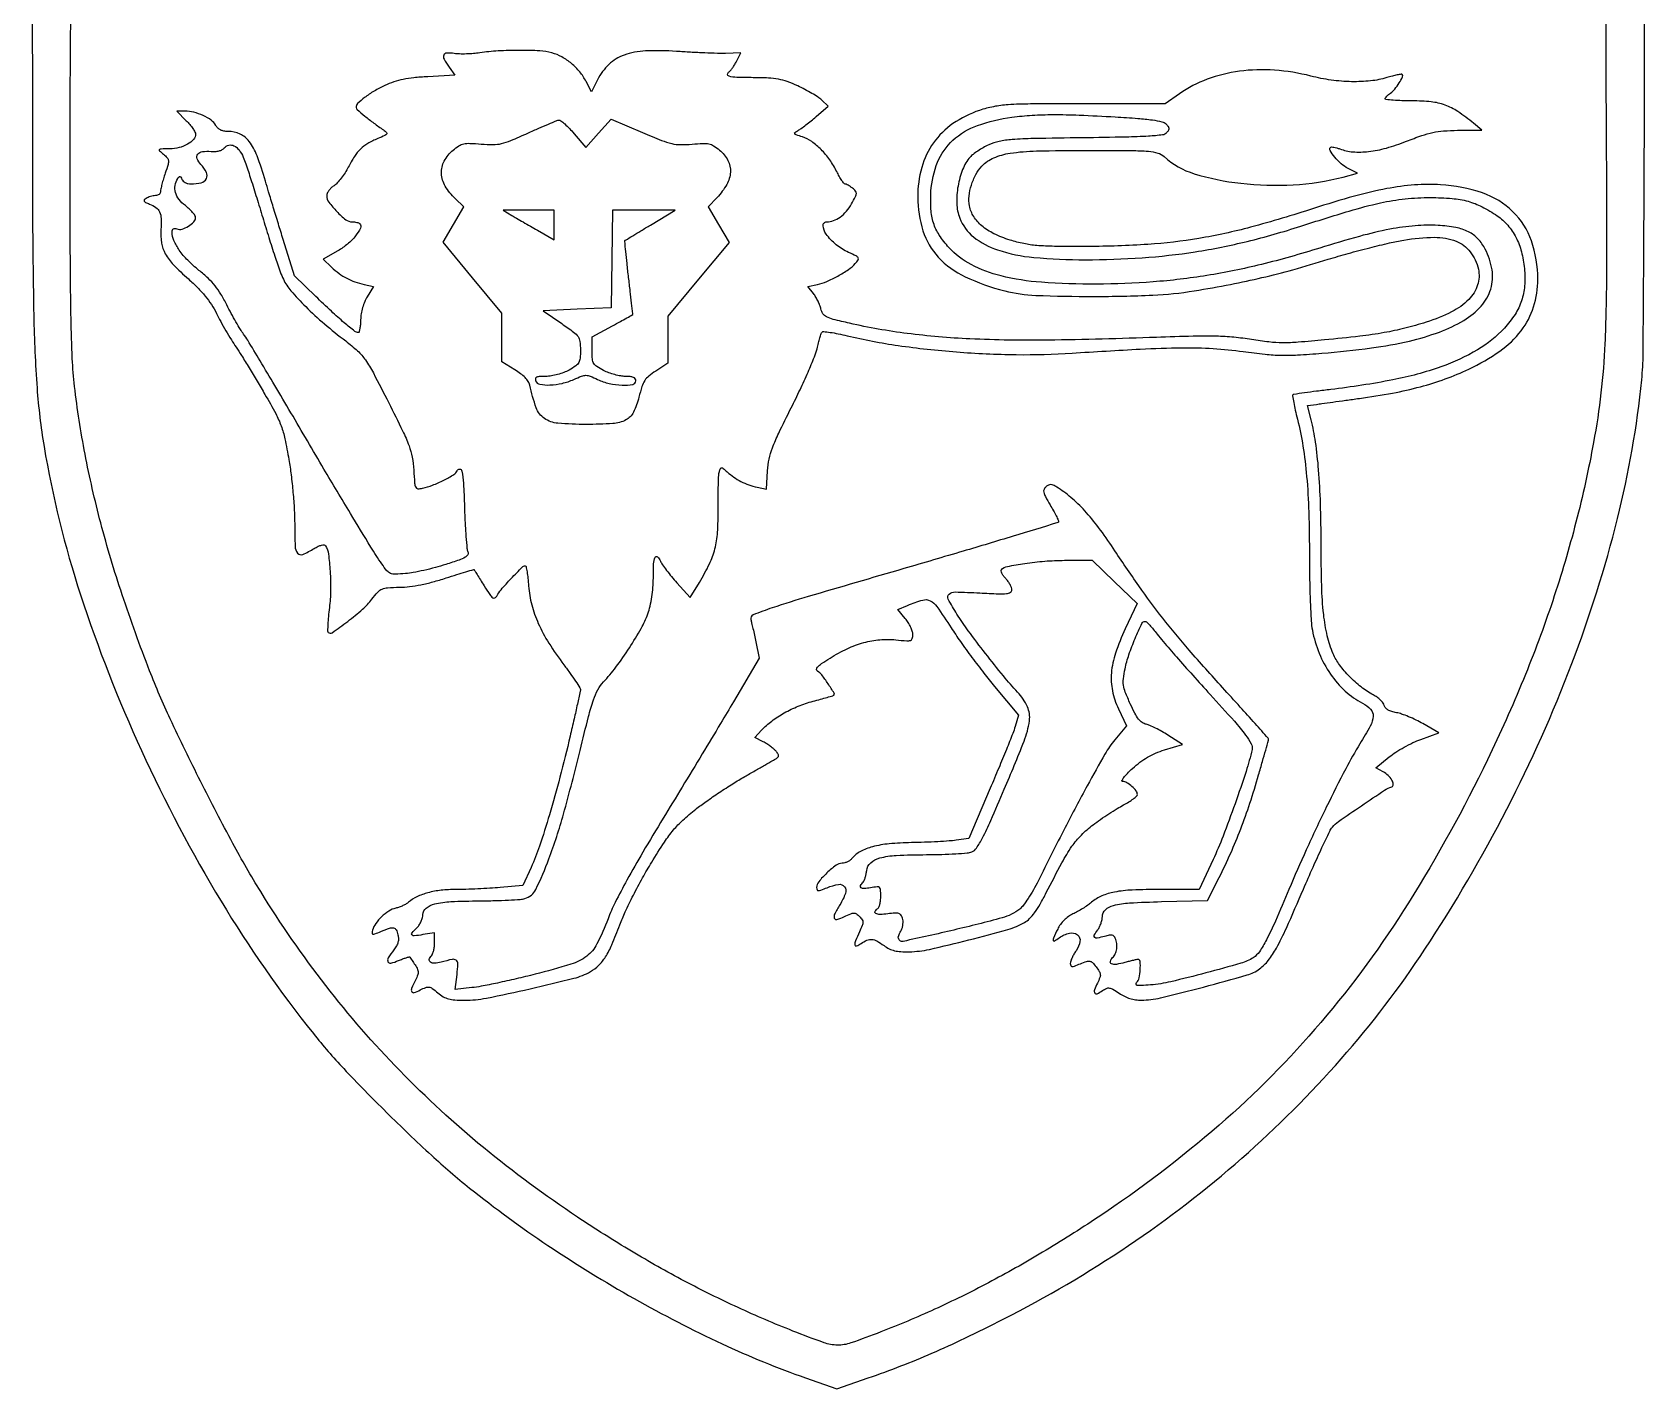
# Model space of a CAD drawing. Extents: x 284 to 1222, y 282 to 1697.
# Drawn here: x 477 to 1030, y 990 to 1455 of the extents above; entities that cross this region are included whole.
import ezdxf

# ---------------------------------------------------------------- set-up
doc = ezdxf.new("R2010")
doc.units = 0

msp = doc.modelspace()

# ---------------------------------------------------------------- linework, layer by layer
for points in [[(491.330938, 1477.610209, -0.000009), (568.273999, 1477.733374, -0.000397)], [(477, 1520.460586, 0.000326), (477.077877, 1400.882706, 0.004536), (477.525267, 1357.763066, 0.012919), (478.647321, 1333.001595, 0.023855), (481.035166, 1313, 0.037361), (493.560045, 1262.085409, 0.028516), (514.474611, 1208.625176, 0.028127), (541.759246, 1156.996288, 0.032948), (573.408653, 1111.546555, 0.02036), (583.804804, 1099.569779, 0.008967), (598.465058, 1084.556894, 0.009007), (613.924404, 1069.824224, 0.01698), (627, 1058.59981, 0.021364), (653.865155, 1038.901282, 0.018914), (683.405882, 1020.702607, 0.019262), (713.554451, 1005.167601, 0.02529), (742.228819, 993.490966), (752.957638, 989.742296), (763.728819, 993.459551, 0.009182), (774.932709, 997.557884, 0.010356), (785.533892, 1001.91247, 0.009391), (796.779099, 1007.059464, 0.005566), (810, 1013.595874, 0.030641), (852.910043, 1038.827179, 0.031896), (891.812934, 1068.807605, 0.032479), (925.937207, 1102.924474, 0.03458), (954.587778, 1140.5, 0.026524), (982.7123, 1188.580937, 0.028118), (1004.987621, 1238.459365, 0.029384), (1020.64935, 1288.199318, 0.036758), (1028.967953, 1335.855955, 0.022956), (1029.446163, 1344.798517, 0.000491), (1029.733768, 1388.785948, 0.000979), (1029.937464, 1445.390718, 0.00041), (1030, 1521.605955)], [(653.185875, 1477.800395, -0.000239), (753.918539, 1477.751872)], [(1016.5, 1477.5), (1016.80522, 1415, -0.00184), (1016.857537, 1371.554198, -0.010208), (1016.323171, 1348.212891, -0.017839), (1014.989345, 1331.359532, -0.016871), (1012.442851, 1314.325019, -0.017637), (1006.403475, 1286.984211, -0.017483), (998.436981, 1260.055741, -0.017009), (988.378544, 1233.056076, -0.0148), (976.065383, 1205.5, -0.027344), (948.977115, 1156.440744, -0.036495), (918.920913, 1115.40158, -0.037664), (884.040021, 1080.168657, -0.032289), (842.5, 1048.552271, -0.011543), (823.483273, 1036.55194, -0.013508), (804.89088, 1026.082864, -0.014068), (786.477731, 1017.013123, -0.015078), (768, 1009.214023, -0.008917), (757.709606, 1005.44132, -0.086355), (753.137493, 1004.697424, -0.083621), (748.531087, 1005.525406, -0.008106), (737.881174, 1009.545157, -0.013579), (719.043818, 1017.604697, -0.013719), (700.73678, 1026.649223, -0.013382), (682.532016, 1036.905744, -0.011602), (664, 1048.6029, -0.025458), (631.742767, 1072.476906, -0.02776), (603.04599, 1098.867321, -0.028007), (577.6721, 1128.047752, -0.026902), (555.350091, 1160.263093, -0.014323), (545.809349, 1176.791554, -0.007239), (534.694721, 1198.120589, -0.007209), (524.331848, 1219.491879, -0.016358), (517.267283, 1236, -0.012538), (507.835479, 1262.116002, -0.015849), (500.498419, 1286.720702, -0.016857), (495.10361, 1310.35722, -0.018562), (491.512499, 1333.557786, -0.018139), (490.746344, 1343.093519, -0.006129), (490.305472, 1357.022131, -0.003883), (490.065236, 1377.699873, -0.000963), (490, 1411.577206, -0.000962), (490.048103, 1436.581446, -0.00158), (490.196383, 1457.743021, -0.000142), (490.394336, 1476.683142, -0.196124)]]:
    msp.add_lwpolyline(points, format="xyb")
for points in [[(630.5, 1447.969094, -0.017962), (628.311464, 1447.714867, -0.013117), (625.867188, 1447.583993, -0.013286), (623.541339, 1447.58239, -0.028318), (621.75, 1447.730515, 0.040919), (619.089594, 1447.883201, 0.304982), (618.108431, 1447.187903, 0.223532), (618.217218, 1445.788544, 0.025345), (619.972109, 1443.039169), (621.944218, 1440.269598), (612.634964, 1439.782664, 0.011701), (607.813069, 1439.417146, 0.025647), (604.1543, 1438.862894, 0.030888), (601.028585, 1438.020055, 0.027739), (597.912855, 1436.77341, 0.024712), (594.231979, 1434.831377, 0.029773), (590.992433, 1432.641488, 0.028033), (588.568531, 1430.558046, 0.220935), (588.046305, 1429.211045, 0.202586), (588.40043, 1428.504818, 0.005742), (591.058399, 1426.289751, 0.011614), (594.150542, 1423.889682, 0.010377), (597.467568, 1421.541254, -0.040316), (598.512759, 1420.703105, -0.364361), (598.575353, 1420.163486, -0.141513), (597.951358, 1419.631148, -0.00734), (595.504167, 1418.566188, 0.032528), (592.045716, 1416.849206, 0.060925), (589.558465, 1414.968009, 0.057359), (587.504359, 1412.463726, 0.025768), (585.384183, 1408.767987, -0.024552), (584.282419, 1406.836614, -0.021946), (582.95733, 1404.946311, -0.022542), (581.615168, 1403.353982, -0.061409), (580.492269, 1402.402978, 0.046188), (579.538812, 1401.643942, 0.045053), (578.732104, 1400.716873, 0.048665), (578.178078, 1399.76867, 0.108304), (578, 1398.956192, 0.16095), (578.734813, 1396.732583, 0.033174), (581.444657, 1393.545519, 0.032905), (584.544554, 1390.748735, 0.168635), (586.70141, 1390, -0.0289), (587.499724, 1389.953818, -0.030431), (588.27349, 1389.815882, -0.031949), (588.920728, 1389.614865, -0.105486), (589.293451, 1389.373216, -0.319768), (589.551363, 1387.837728, -0.056118), (587.891368, 1385.217369, -0.048398), (585.137338, 1382.397153, -0.04544), (581.836629, 1380.091533), (576.716456, 1377.167281), (579.608228, 1374.482975, 0.027958), (582.235439, 1372.304434, 0.03679), (584.867996, 1370.643452, 0.037668), (587.663617, 1369.415031, 0.031651), (590.778575, 1368.534707), (594.057149, 1367.828537), (591.898608, 1364.335944, 0.040253), (591.024937, 1362.629178, 0.028037), (590.309805, 1360.585389, 0.027731), (589.818769, 1358.440789, 0.03563), (589.620033, 1356.427779, -0.014309), (589.525469, 1354.734632, -0.023283), (589.337485, 1353.30749, -0.01964), (589.097271, 1352.216899, -0.338523), (588.826725, 1352.006104, -0.172627), (587.597486, 1352.431023, -0.007431), (584.01634, 1355.384045, -0.011024), (579.591355, 1359.316019, -0.005675), (574.21809, 1364.421711), (566.936179, 1371.5), (563.044464, 1384, -0.000916), (561.394071, 1389.335383, -0.000755), (559.653, 1395.03125, -0.000762), (558.07082, 1400.26405, -0.002037), (556.964017, 1404, 0.017949), (554.08251, 1412.699879, 0.073132), (551.40987, 1417.571943, 0.124467), (548.257419, 1420.097266, 0.107342), (544.100925, 1421, -0.045396), (542.692876, 1421.128102, -0.071224), (541.542512, 1421.514005, -0.079584), (540.637078, 1422.166855, -0.074101), (539.954692, 1423.084658, 0.115637), (538.412932, 1424.836684, 0.046377), (535.634926, 1426.450257, 0.045107), (532.386427, 1427.611706, 0.063389), (529.335952, 1428), (526.607666, 1428), (529.803833, 1424.702393, -0.018035), (531.027573, 1423.345132, -0.022343), (532.061126, 1421.993903, -0.021428), (532.814371, 1420.806861, -0.131397), (533, 1420.112685, -0.185482), (532.302402, 1418.296886, -0.079338), (530.245811, 1416.637676, -0.066875), (527.339669, 1415.453388, -0.061524), (524.139216, 1415.033269, 0.003597), (521.155725, 1414.989043, 0.173), (520.604383, 1414.7786, 0.453178), (520.599574, 1414.396248, 0.012932), (521.997757, 1413.2029, -0.039343), (523.281768, 1411.984209, -0.16129), (523.706977, 1411.013913, -0.096094), (523.578147, 1409.708977, -0.009323), (522.608541, 1406.667953, 0.008562), (521.992712, 1404.746614, 0.009831), (521.472509, 1402.891489, 0.009044), (521.091851, 1401.30611, 0.054443), (521, 1400.465053, -0.118363), (520.865547, 1399.905045, -0.099681), (520.485937, 1399.425861, -0.091594), (519.91838, 1399.101318, -0.082188), (519.25, 1398.984687, 0.042531), (518.473157, 1398.911636, 0.026588), (517.583391, 1398.701487, 0.026607), (516.722426, 1398.398578, 0.043139), (516.033884, 1398.042103, 0.067151), (515.417879, 1397.525297, 0.331029), (515.375641, 1397.101293, 0.151264), (515.844069, 1396.681679, 0.016729), (517.186745, 1396.119099, -0.062303), (519.435978, 1394.925832, -0.134192), (520.677105, 1393.427538, -0.09804), (521.202189, 1391.180409, -0.02403), (521.14893, 1387.364626, 0.054379), (521.364623, 1382.743766, 0.088036), (522.639478, 1379.03292, 0.066271), (525.407027, 1375.307133, 0.019769), (530.551804, 1370.416959, -0.017418), (533.718207, 1367.43546, -0.024484), (536.310482, 1364.548532, -0.026588), (538.436904, 1361.629338, -0.028114), (540.198803, 1358.553375, 0.00976), (541.625043, 1355.836961, 0.00584), (543.420237, 1352.662554, 0.005846), (545.281841, 1349.543177, 0.010106), (546.911783, 1347, -0.007768), (548.745693, 1344.167818, -0.002607), (551.336969, 1339.977948, -0.002594), (554.156419, 1335.311319, -0.002965), (556.803111, 1330.818545, -0.008784), (560.484307, 1324.219949, -0.034906), (562.381132, 1319.989706, -0.035927), (563.644342, 1315.595305, -0.009692), (565.00527, 1308.469173, -0.011783), (565.779079, 1303.197893, -0.008012), (566.421591, 1297.168729, -0.008076), (566.859337, 1291.263282, -0.014461), (567, 1286.400627, 0.009443), (567.144987, 1278.72424, 0.159985), (568.013357, 1276.382134, 0.336941), (569.763831, 1275.93801, 0.036523), (573.713708, 1277.966969, -0.02463), (575.080895, 1278.71084, -0.050877), (576.223597, 1279.124568, -0.074891), (577.074258, 1279.206664, -0.245759), (577.544682, 1278.927703, -0.105469), (578.573503, 1276.050534, -0.017337), (579.158042, 1270.140147, -0.019873), (579.316546, 1263.582775, -0.027298), (578.903158, 1257.700046, 0.007263), (578.561931, 1254.616504, 0.01104), (578.363688, 1251.928086, 0.005895), (578.274333, 1249.680621, 0.206186), (578.464878, 1249.201789, 0.363224), (579.851766, 1249.078611, 0.009745), (585.183012, 1252.947113, 0.018587), (590.301956, 1257.123817, 0.051162), (593.463509, 1260.537908, -0.02202), (595.49612, 1263.006652, -0.107619), (596.956148, 1264.056802, -0.087066), (598.862942, 1264.514205, -0.011702), (603, 1264.672875, 0.026562), (606.429082, 1264.906557, 0.018783), (610.241174, 1265.516723, 0.016925), (614.419094, 1266.495493, 0.012622), (618.956124, 1267.84551, -0.00219), (622.589439, 1269.00966, -0.003633), (625.665133, 1269.955788, -0.000537), (628.385222, 1270.767756, -0.365051), (628.51649, 1270.710543, 0.024171), (628.60574, 1270.550257, 0.000122), (629.574321, 1268.99374, 0.000553), (630.67939, 1267.223222, 0.000351), (631.971234, 1265.161762, 0.00706), (633.927748, 1262.140126, 0.075374), (634.910465, 1261.062142, 0.300805), (635.622703, 1260.993023, 0.15078), (636.289363, 1261.661762, -0.058998), (637.784631, 1263.836194, -0.009408), (641.269795, 1267.660216, -0.004685), (645.034622, 1271.564191, -0.201193), (646.073841, 1272, -0.357273), (646.352571, 1271.771692, -0.008236), (646.683189, 1269.972846, -0.01458), (646.988387, 1267.744834, -0.008887), (647.225026, 1265.099049, 0.046713), (648.291229, 1258.687504, 0.040636), (650.558545, 1252.265081, 0.03518), (654.179218, 1245.492219, 0.0213), (659.344068, 1238.004884, -0.005232), (661.51143, 1235.069357, -0.007812), (663.33857, 1232.454544, -0.003888), (664.827895, 1230.213251, -0.145698), (665, 1229.635167, -0.053892), (664.928946, 1228.977863, -0.00059), (663.95991, 1224.57296, -0.001842), (662.816312, 1219.492457, -0.001198), (661.459269, 1213.630284, -0.006363), (657.965968, 1199.514837, -0.008215), (654.38192, 1186.652915, -0.00892), (650.975246, 1175.870809, -0.025462), (648.095884, 1168.551194), (645.2688, 1162.316194), (637.483522, 1161.658097, -0.006349), (633.96725, 1161.405787, -0.003892), (629.81693, 1161.193316, -0.003902), (625.70484, 1161.047023, -0.00694), (622.317004, 1161, 0.027614), (617.204485, 1160.717426, 0.038456), (612.7033, 1159.86434, 0.043978), (608.935993, 1158.480295, 0.068247), (606.036598, 1156.596171, -0.04881), (605.247668, 1156.038883, -0.021995), (604.118527, 1155.460378, -0.021528), (602.862903, 1154.949468, -0.027444), (601.664769, 1154.593865, 0.083819), (599.28676, 1153.585965, 0.047646), (596.818217, 1151.656803, 0.047866), (594.782306, 1149.319355, 0.091535), (593.729366, 1147.073095, 0.043431), (593.550792, 1146.026337, 0.390556), (593.812871, 1145.6904, 0.133822), (594.496738, 1145.760716, 0.006814), (596.587966, 1146.601201, -0.014573), (599.566167, 1147.744819, -0.133923), (600.93475, 1147.842466, -0.233368), (601.781976, 1147.193627, -0.05325), (602.423592, 1145.448411, -0.059981), (602.589194, 1144.141973, -0.067834), (602.426448, 1142.889264, -0.061688), (601.913202, 1141.633062, -0.038876), (601.032, 1140.313552, 0.02498), (599.098844, 1137.585955, 0.247083), (598.987242, 1136.230584, 0.367865), (599.970077, 1135.739363, 0.038586), (602.608086, 1136.609608, -0.008885), (604.007334, 1137.165257, -0.014244), (605.221952, 1137.583672, -0.008009), (606.23066, 1137.881663, -0.313497), (606.439679, 1137.808581, -0.010975), (608.543661, 1134.765347, -0.083741), (609.244206, 1133.179043, -0.136138), (609.21386, 1131.78991, -0.046232), (608.44858, 1129.900565, 0.017179), (607.113956, 1127.08681, 0.215905), (607.133175, 1125.939007, 0.38366), (607.92281, 1125.608789, 0.035179), (610.04653, 1126.524061, -0.025058), (611.962582, 1127.39619, -0.134814), (613.090763, 1127.519683, -0.1183), (614.19778, 1127.05882, -0.01738), (616.123255, 1125.549742, 0.04033), (617.972785, 1124.232441, 0.066698), (619.732032, 1123.478093, 0.052017), (621.919607, 1123.107224, 0.016001), (625.269309, 1123, 0.049027), (632.731311, 1123.733444, 0.007057), (647.730097, 1126.931364, 0.005999), (662.762496, 1130.549227, 0.068635), (668.39547, 1132.833358, 0.062004), (671.277329, 1135.006645, 0.059615), (673.582137, 1137.846778, 0.039988), (675.789519, 1142.058956, 0.011705), (678.498468, 1148.853967, -0.019898), (680.351845, 1153.290218, -0.008709), (683.141824, 1159.022707, -0.008603), (686.318515, 1165.013404, -0.01138), (689.427158, 1170.349143, -0.007828), (693.806651, 1177.243115, -0.028012), (696.913267, 1181.436504, -0.034959), (700.099028, 1184.764874, -0.017865), (704.518511, 1188.5, -0.012472), (708.102826, 1191.174279, -0.006886), (712.606338, 1194.270462, -0.006862), (717.260594, 1197.285273, -0.01095), (721.327621, 1199.718593, 0.000278), (724.949638, 1201.781994, 0.000368), (728.244209, 1203.664498, 0.000262), (731.004824, 1205.246518, 0.003666), (731.993092, 1205.823222, 0.046025), (732.749641, 1206.372005, 0.208762), (732.976214, 1206.853718, 0.15756), (732.805563, 1207.43724, 0.023919), (732.065925, 1208.420566, 0.041847), (731.316605, 1209.183538, 0.018109), (730.203967, 1210.073331, 0.01777), (728.945309, 1210.93964, 0.022512), (727.721751, 1211.643888), (724.797836, 1213.155904), (727.126019, 1215.634141, -0.042918), (730.615156, 1218.761809, -0.033076), (734.895937, 1221.55979, -0.031841), (739.699931, 1223.875204, -0.031893), (744.756415, 1225.560418, 0.00235), (747.367222, 1226.262324, 0.003584), (749.626017, 1226.898432, 0.001318), (751.562942, 1227.464449, 0.091411), (751.864068, 1227.61713, 0.386359), (752.003165, 1228.373635, 0.009538), (749.923261, 1231.585793, 0.015812), (747.735487, 1234.616073, 0.101256), (746.309896, 1235.846449, -0.286637), (745.960233, 1236.483039, -0.178216), (746.310149, 1237.290894, -0.053329), (747.700446, 1238.468505, -0.008878), (750.637632, 1240.386352, -0.030635), (756.509463, 1243.58991, -0.041934), (762.154659, 1245.678601, -0.045499), (767.677405, 1246.681412, -0.048245), (773.180903, 1246.638881, 0.006362), (776.913197, 1246.296725, 0.094945), (778.20899, 1246.440661, 0.253829), (778.807193, 1247.053038, 0.069243), (779, 1248.438607, 0.078709), (778.819387, 1249.578845, 0.031859), (778.236973, 1251.046022, 0.030544), (777.396583, 1252.574697, 0.033959), (776.402462, 1253.933548), (773.804925, 1257.020546), (777.207836, 1258.442373, -0.026794), (782.366724, 1260.280065, -0.193625), (784.939913, 1260.037762, -0.122008), (787.239113, 1258.024374, -0.008227), (792.144626, 1250.734254, 0.009958), (795.282645, 1246.10549, 0.005637), (799.257736, 1240.618525, 0.005625), (803.391391, 1235.175067, 0.009209), (807.028716, 1230.669236), (815.26818, 1220.838471), (814.089869, 1216.905618, -0.020947), (813.256202, 1214.495222, -0.002306), (811.090485, 1209.064854, -0.002813), (808.445162, 1202.624346, -0.002271), (805.533852, 1195.736383), (798.156146, 1178.5), (793.828073, 1177.883075, -0.017893), (791.466129, 1177.632234, -0.004328), (787.54397, 1177.391244, -0.004435), (783.036866, 1177.193531, -0.004395), (778.513102, 1177.075078, 0.01848), (770.864492, 1176.659006, 0.04208), (765.173154, 1175.650314, 0.057389), (761.008499, 1174.014969, 0.09828), (758.127555, 1171.662516, -0.060938), (757.456679, 1171.026207, -0.044172), (756.577359, 1170.488364, -0.044756), (755.635219, 1170.121632, -0.070556), (754.777555, 1170, 0.160572), (752.654746, 1169.300232, 0.030892), (749.511392, 1166.660059, 0.030399), (746.721991, 1163.663668, 0.173938), (746, 1161.651027, 0.102892), (746.158935, 1160.886863, 0.295752), (746.589832, 1160.601114, 0.093732), (747.475589, 1160.759062, 0.008099), (749.616733, 1161.613221, -0.055771), (753.53083, 1162.757203, -0.28198), (755.556572, 1161.955692, -0.254674), (755.890695, 1159.677145, -0.048632), (754.003738, 1155.77417, 0.016467), (752.153604, 1152.501918, 0.212813), (752.068365, 1151.135243, 0.399234), (752.957539, 1150.701303, 0.034839), (755.519686, 1151.710778, -0.012962), (757.6775, 1152.671933, -0.098428), (758.764019, 1152.888676, -0.152745), (759.631573, 1152.617959, -0.044975), (760.714286, 1151.714286, -0.045517), (761.616773, 1150.630615, -0.152982), (761.886261, 1149.758955, -0.097797), (761.665833, 1148.664465, -0.012815), (760.6946, 1146.485759, 0.012268), (759.28892, 1143.341734, 0.132201), (759.105725, 1141.972693, 0.487135), (759.693819, 1141.624686, 0.059756), (761.222506, 1142.443296, -0.048805), (763.273807, 1143.600101, -0.126235), (764.936985, 1143.876712, -0.107749), (766.690897, 1143.33223, -0.03025), (769.109886, 1141.760637, 0.043295), (770.890945, 1140.668409, 0.056084), (772.688695, 1140.009088, 0.045963), (774.852117, 1139.687417, 0.018907), (777.819394, 1139.634198, 0.049944), (784.676851, 1140.458851, 0.007508), (798.169551, 1143.682223, 0.006932), (811.599088, 1147.303451, 0.06), (817.303958, 1149.695982, 0.068473), (819.023728, 1151.013414, 0.037438), (820.749344, 1153.039307, 0.028006), (822.611952, 1155.915468, 0.012171), (824.773619, 1159.926076, -0.005905), (830.111465, 1170.133754, -0.027508), (833.574843, 1175.800048, -0.044039), (836.788549, 1179.680761, -0.036839), (840.819335, 1183.198071, -0.009746), (843.359077, 1185.027905, -0.007058), (846.25532, 1186.970179, -0.007133), (849.059476, 1188.737442, -0.015415), (851.275656, 1189.998283, 0.016926), (853.085405, 1191.035143, 0.024092), (854.612224, 1192.084859, 0.02171), (855.751976, 1193.033012, 0.211443), (856, 1193.593295, 0.168856), (855.56992, 1194.830496, 0.045675), (854.11885, 1196.355992, 0.04626), (852.371662, 1197.620963, 0.127248), (850.921259, 1198.039705, -0.545219), (850.720158, 1198.371768, -0.049132), (851.338001, 1199.375038, -0.029988), (852.578233, 1200.817613, -0.014202), (854.335766, 1202.529763, -0.024762), (856.891472, 1204.658068, -0.030379), (859.482362, 1206.370946, -0.030606), (862.245044, 1207.747351, -0.025799), (865.315691, 1208.866268), (871.45985, 1210.75242), (866.479925, 1213.933914, 0.013505), (864.389928, 1215.19098, 0.013376), (862.228478, 1216.337602, 0.013346), (860.28597, 1217.238603, 0.049367), (859, 1217.649052, -0.105018), (857.63372, 1218.258491, -0.071217), (856.407472, 1219.450003, -0.04491), (855.134256, 1221.445999, -0.013532), (853.563957, 1224.688566, -0.011145), (851.852768, 1228.717483, -0.05795), (851.224543, 1231.04546, -0.069039), (851.202416, 1233.269337, -0.019714), (851.778501, 1236.679896, -0.030268), (853.109208, 1241.539609, -0.018435), (855.23289, 1247.102952, -0.009747), (857.547618, 1252.272179, -0.300773), (858.694676, 1252.969079, -0.186408), (859.152199, 1252.771875, -0.011178), (860.218806, 1251.678251, -0.01554), (861.447761, 1250.275517, -0.010764), (862.752323, 1248.618191, 0.016713), (864.813721, 1246.062518, 0.002144), (869.440024, 1240.749975, 0.002505), (874.990476, 1234.494615, 0.002086), (880.95187, 1227.899112, -0.002819), (889.257646, 1218.68273, -0.019377), (893.135695, 1213.975253, -0.038952), (895.058104, 1210.992311, -0.181643), (895.329206, 1209, -0.022266), (893.26835, 1201.514277, -0.006835), (889.504355, 1190.411141, -0.007031), (885.368638, 1179.240273, -0.017625), (881.953763, 1171.25), (877.139149, 1161), (863.819574, 1160.994423, 0.010041), (854.235796, 1160.797922, 0.035922), (848.15015, 1160.111027, 0.056199), (843.829091, 1158.790977, 0.071449), (840.281055, 1156.608708, -0.021455), (838.958417, 1155.600782, -0.01188), (837.265062, 1154.480401, -0.011829), (835.492601, 1153.424929, -0.018646), (833.919155, 1152.613465, 0.044916), (832.321902, 1151.680541, 0.040118), (830.850756, 1150.444938, 0.040307), (829.602628, 1148.997045, 0.046508), (828.669155, 1147.432401, 0.004756), (827.233487, 1144.346565, 0.153437), (827.134304, 1143.533913, 0.522261), (827.535845, 1143.352109, 0.018394), (829.222506, 1144.443296, -0.092053), (832.728519, 1146.040305, -0.22851), (835.420057, 1145.479352, -0.276777), (836.320964, 1143.197198, -0.114173), (835.003452, 1140.004847, 0.023294), (834.236635, 1138.814273, 0.023687), (833.588514, 1137.564023, 0.024292), (833.131528, 1136.427525, 0.08363), (833, 1135.646656, 0.100193), (833.153525, 1134.888203, 0.292934), (833.573899, 1134.599724, 0.098118), (834.428812, 1134.741287, 0.009018), (836.437429, 1135.538303, -0.017809), (838.583631, 1136.346542, -0.13085), (839.667949, 1136.416392, -0.151736), (840.565649, 1135.92939, -0.026516), (841.849361, 1134.464378, -0.026354), (842.942793, 1132.912574, -0.12026), (843.289271, 1131.87315, -0.114132), (843.127248, 1130.762797, -0.022644), (842.307596, 1128.914771, 0.025422), (841.269921, 1126.539687, 0.240395), (841.389001, 1125.469001, 0.374906), (842.205831, 1125.242216, 0.041137), (844.026491, 1126.306002, -0.047902), (845.369238, 1127.066417, -0.144926), (846.4002, 1127.202987, -0.095832), (847.588103, 1126.773099, -0.014482), (849.730706, 1125.408001, 0.035181), (851.538813, 1124.35854, 0.038752), (853.419839, 1123.611379, 0.039251), (855.371379, 1123.170528, 0.037985), (857.389547, 1123.033538, 0.05672), (863.873274, 1123.825065, 0.00602), (878.647912, 1127.547909, 0.004563), (893.643333, 1131.665791, 0.090302), (897.905809, 1133.763025, 0.067868), (900.90775, 1136.690786, 0.039889), (903.671828, 1140.885429, 0.020615), (907.098358, 1147.772269, 0.003568), (912.944813, 1161.10245, -0.003167), (916.25786, 1168.672839, -0.004487), (919.308845, 1175.363625, -0.002607), (921.957772, 1180.960947, -0.06294), (922.893905, 1182.412017, -0.065841), (924.954765, 1184.296199, -0.003022), (932.814331, 1189.709149, -0.003019), (940.739161, 1195.027043, -0.065904), (943.247629, 1196.24921, 0.349389), (943.762316, 1197.040326, 0.108401), (943.296375, 1198.487748, 0.0713), (941.992554, 1200.134295, 0.069125), (940.265967, 1201.36863), (937.769082, 1202.676881), (942.39641, 1206.468629, -0.028536), (944.613551, 1208.083199, -0.015877), (947.480554, 1209.804142, -0.015795), (950.501909, 1211.366632, -0.024575), (953.206181, 1212.498984), (959.388622, 1214.737592), (953.944311, 1217.875156, 0.01795), (951.591272, 1219.120929, 0.015221), (949.023213, 1220.269532, 0.01549), (946.618071, 1221.172526, 0.040978), (944.83684, 1221.620282, -0.032688), (943.209193, 1222.000894, -0.061088), (941.97392, 1222.548231, -0.079242), (941.13251, 1223.253023, -0.115407), (940.682681, 1224.105427, 0.100746), (940.268459, 1224.948692, 0.036414), (939.373769, 1225.948028, 0.034326), (938.205924, 1226.93004, 0.034472), (936.916298, 1227.741505, -0.042586), (932.732984, 1230.469365, -0.033725), (928.709758, 1234.072586, -0.034551), (925.344718, 1238.03609, -0.057209), (923.164809, 1241.83853, -0.044525), (921.141111, 1248.001626, -0.029574), (919.887741, 1255.340917, -0.020495), (919.209723, 1265.147547, -0.006881), (919.004737, 1279.5, 0.007325), (918.793663, 1293.413664, 0.01272), (918.155577, 1304.949254, 0.015285), (917.091819, 1314.470406, 0.028), (915.557569, 1322.124858), (914.301795, 1326.965991), (917.400898, 1327.403595, -0.000666), (919.247129, 1327.661784, -0.000097), (923.003934, 1328.181321, -0.00011), (927.445828, 1328.793733, -0.000094), (932.123132, 1329.436663, 0.011936), (943.496237, 1331.275368, 0.019386), (953.040337, 1333.438915, 0.021769), (961.524819, 1336.112072, 0.022462), (969.65441, 1339.488685, 0.04315), (980.319402, 1345.663654, 0.076474), (987.641697, 1352.675279, 0.087869), (991.873995, 1360.822078, 0.076161), (993.331787, 1370.350799, 0.082863), (991.132585, 1383.512225, 0.117816), (984.802965, 1393.486609, 0.110939), (974.316057, 1399.9134, 0.067651), (960, 1402.722167, 0.033597), (951.056998, 1402.645903, 0.027314), (941.552894, 1401.400365, 0.021905), (930.420017, 1398.808608, 0.010452), (916.347166, 1394.556397, -0.012892), (894.84571, 1388.173905, -0.024072), (877.105344, 1384.306558, -0.025182), (859.619159, 1382.26632, -0.015716), (839, 1381.557358, -0.003183), (827.571562, 1381.596507, -0.018125), (821.501595, 1381.87616, -0.031042), (817.038637, 1382.524899, -0.024559), (812.319141, 1383.757783, -0.03664), (806.803826, 1385.947112, -0.062561), (802.654005, 1388.642787, -0.076318), (799.875239, 1391.827629, -0.095192), (798.43895, 1395.47373, -0.072066), (798.298047, 1398.861964, -0.050103), (799.069326, 1402.619605, -0.049325), (800.596364, 1406.219962, -0.062745), (802.706146, 1409.143983, -0.105117), (806.72568, 1411.959134, -0.063501), (812.343971, 1413.542357, -0.031544), (821.408438, 1414.312647, -0.005427), (838.669436, 1414.5, -0.001495), (853.978664, 1414.454214, -0.018511), (859.796003, 1414.203913, -0.052609), (862.995407, 1413.604712, -0.112734), (865.169436, 1412.374963, 0.111845), (875.483149, 1406.517043, 0.045105), (891.434936, 1403.223226, 0.042735), (909.482435, 1402.716741, 0.048784), (926.545235, 1405.380279), (931.5, 1406.65781), (928.259418, 1408.349715, -0.05787), (925.921487, 1409.938157, -0.040414), (923.682949, 1412.211793, -0.038425), (922.090021, 1414.442957, -0.344932), (922.225853, 1415.559187, -0.211792), (922.574428, 1415.693578, -0.028768), (923.370935, 1415.608062, -0.029033), (924.354578, 1415.385491, -0.02069), (925.426411, 1415.027978, 0.071887), (929.948191, 1414.017802, 0.047625), (935.275238, 1414.118562, 0.040181), (941.38425, 1415.321403, 0.025383), (948.27153, 1417.645756, -0.011007), (953.529051, 1419.5901, -0.030378), (957.331825, 1420.648581, -0.033521), (961.018794, 1421.182144, -0.016038), (965.802098, 1421.395756), (974.104196, 1421.5), (971.302098, 1423.801395, 0.023946), (965.87823, 1427.837331, 0.060381), (961.500031, 1430.068034, 0.061752), (956.774801, 1431.160757, 0.025984), (950.251198, 1431.5, -0.007029), (946.704843, 1431.549855, -0.011675), (943.71888, 1431.703656, -0.005361), (941.254385, 1431.914969, -0.385797), (941.001198, 1432.193296, -0.157799), (941.113426, 1432.542101, -0.029879), (941.541234, 1433.066781, -0.029267), (942.136421, 1433.64218, -0.023203), (942.841301, 1434.193296, 0.06748), (944.291784, 1435.549822, 0.032216), (945.777519, 1437.6323, 0.025534), (946.924783, 1439.711416, 0.319933), (946.784359, 1440.548974, 0.244448), (946.466806, 1440.649264, 0.007677), (945.08933, 1440.385859, 0.013347), (943.435222, 1439.996835, 0.008663), (941.544408, 1439.463328, -0.047415), (935.992265, 1438.351866, -0.030864), (929.453304, 1438.082923, -0.029122), (922.453314, 1438.635876, -0.028341), (915.5, 1440, 0.044703), (903.045151, 1442.023289, 0.051398), (891.011081, 1441.65001, 0.054617), (879.962424, 1438.912934, 0.064491), (870.42078, 1433.936105), (865.5, 1430.5), (837, 1430.492747, 0.001605), (819.40259, 1430.431775, 0.014385), (811.684658, 1430.158114, 0.032025), (806.663381, 1429.510639, 0.033575), (801.846675, 1428.232426, 0.068565), (792.738656, 1423.680859, 0.088054), (786.065798, 1417.132199, 0.087695), (782.03592, 1408.664548, 0.067415), (780.659179, 1398.5, 0.077468), (782.46997, 1386.882812, 0.110082), (787.722568, 1377.887895, 0.096252), (796.910344, 1371.173914, 0.048334), (810.5, 1366.327524, 0.051879), (821.184726, 1364.79669, 0.009712), (840.984205, 1364.416178, 0.010894), (861.258662, 1364.862178, 0.029853), (875.5, 1366.340998, 0.006717), (887.979654, 1368.567972, 0.010264), (898.731989, 1370.865944, 0.010295), (909.357459, 1373.597957, 0.006813), (921.446753, 1377.151419, -0.006895), (928.314164, 1379.168763, -0.005721), (935.675168, 1381.13079, -0.00578), (942.462514, 1382.773692, -0.015487), (947.341051, 1383.737019, -0.03664), (957.874686, 1384.695433, -0.097239), (965.283032, 1383.375038, -0.136743), (970.139708, 1379.743551, -0.109212), (972.931392, 1373.804199, -0.135732), (972.669623, 1368.353742, -0.114805), (969.662082, 1363.408621, -0.082871), (963.776473, 1359.113659, -0.039812), (955.090437, 1355.589214, -0.01487), (947.682594, 1353.489967, -0.018365), (940.664609, 1351.996491, -0.014257), (932.277999, 1350.776612, -0.005015), (920.183315, 1349.490956, -0.004738), (911.15547, 1348.709047, -0.020506), (905.779285, 1348.515894, -0.026941), (901.132495, 1348.790204, -0.012739), (895.183315, 1349.618317, 0.017379), (889.099931, 1350.407646, 0.017836), (883.028915, 1350.76386, 0.011877), (875.150161, 1350.757446, 0.003098), (862.5, 1350.368158, -0.005787), (825.370096, 1349.425374, -0.014964), (798.580271, 1349.857089, -0.019996), (777.104373, 1351.709137, -0.024582), (757.294825, 1355.215064, -0.005792), (751.707285, 1356.558208, -0.053808), (749.38267, 1357.419957, -0.129017), (748.178425, 1358.474307, -0.094996), (747.475684, 1360.110711, 0.03762), (747.101075, 1361.359629, 0.021315), (746.472356, 1362.809215, 0.021184), (745.709952, 1364.224158, 0.032495), (744.922263, 1365.371697), (742.982809, 1367.837314), (746.241404, 1368.516698, 0.050284), (749.454889, 1369.532013, 0.024969), (753.294611, 1371.417407, 0.024896), (756.881235, 1373.646849, 0.057388), (759.263676, 1375.738865, 0.038347), (760.216507, 1376.969348, 0.290563), (760.228211, 1377.670202, 0.14199), (759.534053, 1378.303834, 0.00853), (756.949773, 1379.522649, -0.065634), (752.681856, 1382.167084, -0.066079), (749.256208, 1385.82194, -0.137774), (748.223142, 1388.676415, -0.435886), (749.452947, 1390, 0.090266), (751.775135, 1390.422674, 0.066722), (754.079947, 1391.661926, 0.05986), (756.200179, 1393.62197, 0.048294), (757.974759, 1396.168879, 0.008813), (759.339557, 1398.700669, 0.102044), (759.642326, 1399.780364, 0.199733), (759.37309, 1400.581361, 0.051024), (758.351018, 1401.534088, 0.016327), (757.588839, 1402.073268, 0.018958), (756.829394, 1402.533808, 0.018291), (756.163941, 1402.872369, 0.097937), (755.770324, 1402.968197, -0.224295), (755.387837, 1403.169684, -0.014035), (754.629854, 1404.239095, -0.018538), (753.780894, 1405.619265, -0.012538), (752.912525, 1407.25, 0.037886), (750.48213, 1411.30478, 0.04126), (747.528929, 1414.823916, 0.044764), (744.328659, 1417.523152, 0.073238), (741.163443, 1419.111074, -0.007213), (739.016873, 1419.85401, -0.162987), (738.510898, 1420.255494, -0.399824), (738.589779, 1420.679809, -0.029176), (739.686984, 1421.379911, 0.028587), (740.724888, 1422.040455, 0.007369), (742.319541, 1423.224443, 0.007476), (744.101135, 1424.631154, 0.007545), (745.834358, 1426.086278), (749.977452, 1429.672555), (747.73578, 1431.778496, 0.042651), (746.479383, 1432.771712, 0.012497), (744.390965, 1434.077249, 0.012455), (741.957418, 1435.434619, 0.01306), (739.497054, 1436.64676, 0.021417), (735.916806, 1438.113487, 0.040975), (732.920019, 1438.923816, 0.033871), (729.477196, 1439.319626, 0.010458), (724.255795, 1439.454541, -0.007117), (718.630856, 1439.562281, -0.052595), (715.977474, 1439.932086, -0.363335), (715.475067, 1440.620839, -0.242182), (716.007112, 1441.504395, 0.081788), (716.49043, 1441.925559, 0.018161), (717.160349, 1442.798651, 0.018402), (717.868843, 1443.876845, 0.016829), (718.518784, 1445.036324), (720.023345, 1447.945824), (714.761672, 1447.801572, -0.013111), (711.983716, 1447.798273, -0.003691), (707.651806, 1447.938741, -0.003718), (702.755785, 1448.170161, -0.003913), (697.946604, 1448.471097, 0.027438), (687.290839, 1448.635822, 0.076728), (679.977948, 1447.209973, 0.104698), (674.784037, 1443.994352, 0.084213), (670.853349, 1438.712541), (668.751977, 1434.593511), (666.914199, 1438.17571, 0.052765), (664.782885, 1441.432696, 0.047398), (661.946055, 1444.302572, 0.048067), (658.665548, 1446.548827, 0.058427), (655.218945, 1447.955994, 0.054151), (651.047202, 1448.640806, 0.013495), (644.127524, 1448.831275, 0.014421), (636.732555, 1448.621873, 0.023608)], [(848.42853, 1426.004413, -0.0044), (856.175658, 1425.482241, -0.015476), (861.142525, 1424.948507, -0.019951), (864.438573, 1424.355893, -0.142862), (865.842627, 1423.585945, -0.041261), (866.53673, 1422.766747, -0.133358), (866.782687, 1422.103861, -0.144824), (866.650057, 1421.441096, -0.051939), (866.109616, 1420.632079, -0.192084), (864.604902, 1419.812927, -0.014167), (859.840091, 1419.379822, -0.010736), (852.067229, 1419.062179, -0.001812), (837.195519, 1418.827962, 0.001613), (820.43763, 1418.570703, 0.014242), (813.043561, 1418.222494, 0.033181), (808.56617, 1417.582955, 0.057206), (805, 1416.391251, 0.019389), (803.141846, 1415.434333, 0.017045), (801.279882, 1414.296795, 0.017373), (799.670203, 1413.154301, 0.048273), (798.654919, 1412.211376, 0.088311), (796.081009, 1408.010366, 0.050912), (794.483953, 1402.279859, 0.05066), (794.071324, 1396.294249, 0.08263), (795.066612, 1391.3151, 0.135803), (799.816472, 1384.829632, 0.087161), (808.077856, 1380.371748, 0.057982), (820.500525, 1377.787367, 0.022323), (838.127382, 1377, 0.017514), (857.637918, 1377.683635, 0.021139), (875.855383, 1379.738509, 0.021329), (893.695928, 1383.303827, 0.01843), (912.072172, 1388.523406, -0.005161), (928.685665, 1393.72239, -0.018939), (939.348316, 1396.502879, -0.02798), (947.81753, 1397.880668, -0.026902), (956.5, 1398.328499, -0.019927), (963.913597, 1398.016161, -0.046303), (969.387028, 1397.051267, -0.05206), (974.190884, 1395.182164, -0.031899), (979.412099, 1392.060478, -0.063778), (983.027646, 1388.824712, -0.059253), (985.815772, 1384.705461, -0.054781), (987.724516, 1379.743117, -0.041854), (988.732828, 1374.009797, -0.041134), (988.781946, 1368.025129, -0.06248), (987.75582, 1362.932046, -0.062663), (985.506432, 1358.260828, -0.041657), (981.869925, 1353.548056, -0.075497), (972.677229, 1346.12, -0.047306), (960.108536, 1340.289036, -0.037107), (943.62275, 1335.803491, -0.018759), (922.337298, 1332.500226, 0.00254), (917.459665, 1331.904526, 0.004023), (913.28725, 1331.339277, 0.001043), (909.658826, 1330.810237, 0.161002), (909.292702, 1330.626035, 0.245252), (909.182452, 1330.275091, 0.003481), (909.598024, 1328.036895, 0.008721), (910.152525, 1325.409376, 0.005523), (910.885963, 1322.365808, -0.022901), (912.787152, 1313.069259, -0.017244), (914.051244, 1302.711728, -0.014223), (914.770553, 1290.433524, -0.007519), (915, 1275.175903, 0.004611), (915.073862, 1267.166246, 0.005374), (915.295998, 1259.558674, 0.004794), (915.614512, 1253.132807, 0.032087), (916.007652, 1249.959652, 0.050207), (918.358216, 1242.017593, 0.053612), (922.208251, 1234.889045, 0.056237), (927.282222, 1229.041402, 0.067619), (933.25, 1224.881692, -0.087674), (935.989907, 1222.804864, -0.206243), (936.829843, 1220.4343, -0.107161), (935.86037, 1217.059959, -0.01637), (932.327077, 1210.974135, 0.020124), (927.444367, 1202.416767, 0.006255), (920.794682, 1189.187279, 0.006372), (913.90731, 1174.576736, 0.008258), (907.986306, 1161, -0.004242), (903.345512, 1150.12114, -0.017605), (900.260531, 1143.68396, -0.028158), (897.861652, 1139.66758, -0.102145), (895.742269, 1137.60218, -0.072069), (891.523425, 1135.69267, -0.005513), (879.467467, 1132.354659, -0.007485), (867.451579, 1129.361731, -0.036107), (860.5, 1128.261556, -0.006018), (857.260104, 1128.025459, -0.057685), (855.880096, 1128.100791, -0.344755), (855.537439, 1128.478308, -0.210435), (855.75, 1129.075831, 0.138793), (856.579168, 1130.665528, 0.035486), (856.970783, 1133.570476, 0.032913), (856.963201, 1136.333454, 0.396426), (856.25, 1136.994423, 0.050761), (855.776557, 1136.942674, 0.004604), (854.614803, 1136.683475, 0.005933), (853.232628, 1136.34437, 0.004606), (851.736565, 1135.943709, -0.029652), (848.837078, 1135.320868, -0.133676), (847.131265, 1135.515257, -0.387596), (846.726933, 1136.347996, -0.125117), (847.492329, 1137.635186, 0.086533), (848.429346, 1138.967995, 0.075457), (848.916681, 1140.604071, 0.069528), (848.916755, 1142.433145, 0.056965), (848.42775, 1144.327686, 0.111542), (847.978706, 1145.00042, 0.150852), (847.327672, 1145.32347, 0.088468), (846.334351, 1145.308261, 0.021882), (844.743981, 1144.926575, -0.017268), (842.215564, 1144.295037, -0.247521), (841.351425, 1144.538902, -0.341463), (841.235126, 1145.296323, -0.026323), (842.398001, 1147.157839, 0.039057), (843.011419, 1148.197756, 0.028736), (843.529413, 1149.431834, 0.029291), (843.885481, 1150.66367, 0.055762), (844, 1151.687322, -0.209512), (845.040208, 1154.060813, -0.124804), (847.799229, 1155.555111, -0.048428), (853.294663, 1156.392811, -0.007533), (864.291981, 1156.826612), (880.083963, 1157.211388), (884.049236, 1165.097926, 0.011916), (887.995795, 1173.436607, 0.01281), (891.441134, 1181.756798, 0.012281), (894.576531, 1190.552768, 0.009344), (897.592074, 1200.329974, 0.000854), (898.898465, 1204.894151, 0.001358), (899.998922, 1208.804145, 0.000268), (900.957321, 1212.252353, 0.067744), (901, 1212.565911, 0.184127), (900.891272, 1212.851154, 0.000192), (896.363084, 1217.92394, 0.001794), (891.266876, 1223.587612, 0.001097), (885.214755, 1230.235937, -0.006798), (873.74341, 1243.129678, -0.012056), (864.69562, 1254.106129, -0.012694), (856.507495, 1265.106378, -0.008618), (847.72632, 1278.017583, 0.015875), (842.700324, 1285.181637, 0.025468), (837.923454, 1290.917337, 0.02945), (833.197242, 1295.468642, 0.037869), (828.331201, 1299.031207, 0.031475), (827.152945, 1299.664729, 0.101785), (826.291675, 1299.86415, 0.123089), (825.516872, 1299.690658, 0.056935), (824.647098, 1299.122081, 0.118701), (823.980826, 1298.230515, 0.158626), (823.889772, 1297.230998, 0.068118), (824.442771, 1295.760981, 0.00923), (826.065897, 1292.888239, -0.005971), (827.18898, 1290.930417, -0.008552), (828.133903, 1289.166376, -0.00517), (828.883541, 1287.669619, -0.119122), (828.985687, 1287.205994, -0.324367), (828.70633, 1286.836674, -0.000152), (813.391044, 1282.173121, -0.001895), (796.261392, 1277.033605, -0.001143), (775.917642, 1271.064205, 0.000713), (743.124493, 1261.472425, 0.008952), (730.803381, 1257.608547, 0.015731), (724.227858, 1255.184056, 0.379596), (723.424298, 1253.564205, -0.008618), (723.713745, 1252.420401, -0.001932), (724.165813, 1250.461021, -0.002004), (724.669956, 1248.194628, -0.001938), (725.161676, 1245.898844), (726.338666, 1240.297688), (717.508674, 1225.398844, -0.001512), (713.071507, 1217.963368, -0.000559), (706.77509, 1207.510913, -0.000554), (699.877249, 1196.117486, -0.000667), (693.368379, 1185.425542, 0.004046), (686.381502, 1173.771782, 0.00761), (680.959182, 1164.230132, 0.009193), (676.932553, 1156.555087, 0.024836), (674.451456, 1150.925542, -0.025435), (670.642646, 1142.311408, -0.113906), (667.136898, 1138.098247, -0.088942), (661.723424, 1135.331078, -0.012196), (649.457409, 1131.926718, -0.004466), (642.935223, 1130.348543, -0.004749), (636.51799, 1128.920411, -0.004529), (630.974042, 1127.794164, -0.021809), (627.790068, 1127.320269), (622.061244, 1126.721488), (622.669913, 1131.860744, 0.019383), (622.958518, 1135.500578, 0.242015), (622.393963, 1136.716977, 0.222294), (621.039894, 1137.025309, 0.01643), (617.256883, 1136.073673, -0.05269), (614.99879, 1135.676709, -0.163925), (613.524081, 1136.063057, -0.322298), (613.158024, 1137.018034, -0.132738), (613.887132, 1138.287132, 0.103633), (614.316001, 1138.943342, 0.032497), (614.673095, 1140.06829, 0.030898), (614.917983, 1141.409309, 0.02972), (615, 1142.787898), (615, 1146.175796), (611, 1145.5, -0.012019), (608.025607, 1145.070732, -0.259434), (607.235054, 1145.394198, -0.36182), (607.249263, 1146.119431, -0.017871), (609, 1148, 0.05155), (609.765584, 1148.942116, 0.038254), (610.4125, 1150.118139, 0.039045), (610.855101, 1151.336734, 0.067688), (611, 1152.402175, -0.229974), (612.074954, 1154.615685, -0.107674), (615.011409, 1156.041761, -0.04776), (620.532338, 1156.831773, -0.009769), (630.399223, 1157.09968, 0.004652), (635.594338, 1157.187555, 0.005985), (640.36721, 1157.369913, 0.004657), (644.355059, 1157.607365, 0.05093), (645.935959, 1157.879647, 0.214334), (649.711194, 1161.02485, 0.024315), (654.202357, 1171.492776, 0.021465), (659.195178, 1186.88087, 0.008213), (664.861801, 1208.673228, -0.002977), (667.758573, 1220.312511, -0.019913), (669.462402, 1226.028453, -0.041058), (670.992281, 1229.533157, -0.065945), (672.898492, 1232.173228, 0.029111), (677.152088, 1237.23504, 0.015941), (681.787241, 1243.884342, 0.015641), (685.838648, 1250.557917, 0.044115), (688.092067, 1255.521624, 0.027235), (688.877071, 1258.21572, 0.018757), (689.482575, 1261.337821, 0.018221), (689.870577, 1264.621488, 0.020297), (690, 1267.808351, -0.011382), (690.111581, 1272.709469, -0.087932), (690.612271, 1274.938688, -0.525311), (691.409572, 1275.106182, -0.099293), (692.440279, 1273.639423, 0.047344), (693.136223, 1272.392972, 0.011167), (694.535444, 1270.458401, 0.0114), (696.25178, 1268.297805, 0.011004), (698.084635, 1266.191582), (702.669271, 1261.151544), (705.797284, 1266.325772, 0.022951), (709.235376, 1272.65137, 0.050668), (711.121858, 1277.808027, 0.04721), (712.005919, 1283.461769, 0.017637), (712.210862, 1291.5, -0.004708), (712.209273, 1295.846935, -0.006213), (712.29435, 1299.807931, -0.00459), (712.436956, 1303.116151, -0.058897), (712.646162, 1304.33551, -0.03104), (713.034332, 1305.400118, -0.310818), (713.415762, 1305.637346, -0.165171), (713.959631, 1305.424086, -0.00925), (715.344528, 1304.210473, 0.034112), (717.572957, 1302.445431, 0.032575), (720.054207, 1300.969696, 0.03201), (722.749907, 1299.806297, 0.03041), (725.618239, 1298.973333), (728.783529, 1298.259444), (729.187568, 1304.60476, -0.036043), (729.739284, 1308.647186, -0.037739), (730.861673, 1312.504757, -0.022499), (733.008582, 1317.532512, -0.004574), (737.290542, 1326.225038, 0.006532), (740.321755, 1332.439765, 0.007393), (743.063148, 1338.48173, 0.006813), (745.244462, 1343.676657, 0.039899), (746.130698, 1346.5, -0.00806), (746.612593, 1348.464767, -0.010748), (747.117061, 1350.231501, -0.008193), (747.591409, 1351.682215, -0.100542), (747.88596, 1352.181705, -0.241212), (748.417061, 1352.384158, -0.008448), (750.669626, 1352.098624, -0.014035), (753.389619, 1351.628773, -0.00916), (756.5, 1350.941585, 0.02327), (773.986695, 1347.592528, 0.016332), (793.914278, 1345.390869, 0.01608), (814.395365, 1344.464116, 0.019596), (833.580091, 1344.965461, -0.002769), (857.009928, 1346.367681, -0.011236), (871.294378, 1346.821634, -0.017618), (881.981476, 1346.544421, -0.019419), (892.278639, 1345.51128, 0.008238), (899.791427, 1344.587443, 0.021201), (905.249571, 1344.240478, 0.019886), (910.913506, 1344.346283, 0.006507), (919.243812, 1344.942562, 0.011463), (936.237327, 1346.774639, 0.024271), (949.267106, 1349.130231, 0.031061), (959.558964, 1352.19573, 0.047212), (967.971986, 1356.217699, 0.0749), (973.895615, 1361.104905, 0.110319), (977.18603, 1366.963927, 0.112677), (977.633063, 1373.571904, 0.080607), (975.310337, 1380.634705, 0.069959), (972.795134, 1384.170666, 0.086899), (969.561274, 1386.575697, 0.070842), (965.17879, 1388.050649, 0.031462), (959.110644, 1388.784178, 0.035842), (951.281768, 1388.672552, 0.025861), (942.628164, 1387.474055, 0.019986), (932.147976, 1385.027932, 0.008848), (918.516605, 1381.005221, -0.01569), (898.509003, 1375.397238, -0.020447), (879.87501, 1371.600258, -0.021029), (861.429581, 1369.412155, -0.018336), (842, 1368.647132, -0.01797), (823.064105, 1369.276979, -0.043411), (809.237607, 1371.450902, -0.059689), (799.00988, 1375.323495, -0.087026), (791.382292, 1381.180083, -0.041144), (788.050122, 1385.47235, -0.067506), (786.080955, 1389.621844, -0.062619), (785.201937, 1394.366068, -0.030564), (785.220306, 1400.531163, -0.080756), (787.500719, 1410.483276, -0.111489), (792.722368, 1417.978647, -0.099435), (801.170178, 1423.065997, -0.054007), (813, 1425.909781, -0.016649), (819.910035, 1426.566201, -0.014687), (827.144029, 1426.798086, -0.011069), (836.044167, 1426.624805, -0.004224)], [(662.835906, 1420.25), (666.879942, 1415.5), (671.207076, 1420.376616), (675.53421, 1425.253232), (686.275363, 1420.665013, 0.006147), (692.832542, 1417.958858, 0.037012), (696.346037, 1416.852252, 0.055896), (699.33496, 1416.493497, 0.025228), (703.284511, 1416.662108, -0.012202), (707.0169, 1416.918956, -0.064421), (709.057031, 1416.746443, -0.088052), (710.681677, 1416.081141, -0.033808), (712.65758, 1414.634674, -0.095765), (715.550753, 1411.059447, -0.13579), (716.436817, 1407.087117, -0.11791), (715.181945, 1402.807043, -0.061918), (711.834893, 1398.345326), (708.792454, 1395.190652), (712.380121, 1389.06923), (715.967789, 1382.947807), (705.483894, 1370.316405), (695, 1357.685004), (694.992803, 1349.592502), (694.985606, 1341.5), (690.811855, 1338.832618, 0.029911), (688.452433, 1337.117857, 0.078766), (687.069813, 1335.558247, 0.065357), (686.097153, 1333.479141, 0.016016), (685.069052, 1329.835611, -0.054386), (683.183598, 1324.696827, -0.159896), (680.574197, 1322.045502, -0.103168), (676.151693, 1320.818439, -0.015919), (667, 1320.514419, -0.021005), (657.266276, 1320.910115, -0.132058), (652.629624, 1322.577601, -0.15587), (649.847185, 1326.209607, -0.032746), (647.615472, 1334, 0.092889), (647.094661, 1335.236052, 0.046822), (646.030208, 1336.558858, 0.039189), (644.496, 1337.907957, 0.025501), (642.536693, 1339.225381), (638, 1341.950763), (638, 1350.295813), (638, 1358.640864), (627.949317, 1370.81569), (617.898634, 1382.990516), (621.466441, 1389.078052), (625.034248, 1395.165588), (622.036988, 1397.965448, -0.073837), (618.648234, 1402.225007, -0.120609), (617.359219, 1406.631815, -0.132033), (618.294403, 1410.852696, -0.097988), (621.296295, 1414.595862, -0.033678), (623.312579, 1416.072697, -0.088252), (624.966934, 1416.750408, -0.063251), (627.061252, 1416.931846, -0.011402), (630.972777, 1416.686194, 0.021472), (635.056377, 1416.512186, 0.057821), (637.937822, 1416.847549, 0.041926), (641.151034, 1417.895221, 0.00729), (647, 1420.462197, -0.003417), (650.722994, 1422.130643, -0.004904), (654.045993, 1423.553911, -0.002715), (656.866675, 1424.711498, -0.074136), (657.645934, 1424.898897, -0.190523), (658.293453, 1424.706703, -0.01635), (659.643186, 1423.574989, -0.019763), (661.203331, 1422.062225, -0.014002)], [(549.372783, 1412.162802, -0.022319), (550.257348, 1409.859879, -0.002561), (551.988628, 1404.582198, -0.003085), (553.978198, 1398.277626, -0.00251), (556.033941, 1391.5, 0.003765), (558.120057, 1384.683844, 0.004432), (560.201189, 1378.262067, 0.003902), (562.048358, 1372.870338, 0.027439), (563.110199, 1370.307036, 0.06675), (565.72172, 1366.328762, 0.019167), (570.768762, 1360.938477, 0.018163), (577.21334, 1355.011061, 0.014831), (584.512567, 1349.136905, -0.024786), (588.584141, 1345.724555, -0.054094), (591.252767, 1342.654825, -0.031045), (593.975601, 1338.168189, -0.00381), (599.234076, 1327.962455, -0.003874), (604.029002, 1318.294317, -0.024025), (606.209138, 1313.203461, -0.042629), (607.298678, 1309.287551, -0.032441), (607.837773, 1304.865236, 0.00501), (608.139306, 1300.335216, 0.093839), (608.509957, 1298.961906, 0.278287), (609.272146, 1298.465576, 0.064377), (610.86233, 1298.615823, 0.038832), (614.274174, 1299.67275, 0.02309), (618.153992, 1301.424969, 0.017953), (621.608227, 1303.34028, 0.167081), (622.687575, 1304.628218, -0.324957), (623.570562, 1305.201692, -0.341537), (624.348497, 1304.532206, -0.037059), (624.880094, 1300.397538, -0.005926), (625.221945, 1292.25, 0.004802), (625.435942, 1286.860293, 0.006701), (625.738187, 1282.045253, 0.004263), (626.079675, 1278.019209, 0.083388), (626.398372, 1276.818946, -0.241744), (626.350521, 1275.832323, -0.132551), (625.47248, 1274.956064, -0.046308), (623.353003, 1273.988468, -0.006655), (618.830532, 1272.477673, -0.011945), (615.238129, 1271.424366, -0.009622), (611.331469, 1270.459729, -0.009751), (607.687524, 1269.708407, -0.024482), (605, 1269.343702, -0.013346), (601.469945, 1269.134357, -0.106009), (599.870216, 1269.423286, -0.124031), (598.641607, 1270.33178, -0.020909), (596.869463, 1272.684975, -0.013467), (593.118482, 1278.451296, -0.002132), (586.111949, 1289.994773, -0.002046), (577.049832, 1305.21011, -0.001027), (565.720967, 1324.5, 0.001391), (560.184106, 1333.91202, 0.001919), (555.155966, 1342.33125, 0.001209), (550.884029, 1349.383702, 0.023422), (549.455126, 1351.5, -0.023148), (548.363151, 1353.115378, -0.006908), (546.847673, 1355.676424, -0.006912), (545.223381, 1358.602995, -0.007425), (543.719964, 1361.504849, 0.019988), (541.699109, 1365.176587, 0.033705), (539.684799, 1368.055614, 0.033857), (537.308577, 1370.629119, 0.020389), (534.175162, 1373.359508, -0.028353), (530.31002, 1376.837281, -0.043067), (527.416578, 1380.305221, -0.051621), (525.596027, 1383.589933, -0.10108), (525, 1386.508118, -0.067058), (525.097856, 1387.234482, -0.182613), (525.3982, 1387.647212, -0.176527), (525.904705, 1387.766353, -0.062073), (526.640905, 1387.584303, 0.165477), (528.364787, 1387.51803, 0.064889), (530.566785, 1388.499146, 0.065613), (532.406527, 1389.98623, 0.192312), (533, 1391.472162, 0.147842), (532.782937, 1392.190219, 0.030015), (531.971875, 1393.263503, 0.029248), (530.839922, 1394.441142, 0.023778), (529.5, 1395.567798, -0.065007), (527.343273, 1397.707492, -0.096192), (526.145515, 1400.078713, -0.108471), (525.999834, 1402.510026, -0.102538), (526.876149, 1404.833846, -0.034191), (527.342289, 1405.468719, -0.265879), (527.674583, 1405.589781, -0.234956), (527.97747, 1405.368061, -0.027745), (528.329452, 1404.583846, 0.116725), (528.742997, 1403.977817, 0.065497), (529.478265, 1403.465255, 0.059773), (530.404862, 1403.11799, 0.059863), (531.386828, 1403, 0.060447), (534.970975, 1403.43489, 0.217459), (536.732551, 1404.82977, 0.23994), (536.736436, 1406.956886, 0.07138), (534.813244, 1409.698793, -0.090137), (533.538406, 1411.66858, -0.272646), (533.749363, 1413.19046, -0.195955), (535.362107, 1414.100413, -0.053209), (538.34933, 1414.161288, 0.03783), (539.772689, 1414.146601, 0.047312), (541.076252, 1414.356784, 0.053981), (542.146181, 1414.762284, 0.102341), (542.86315, 1415.335106, -0.161268), (544.405941, 1416.298687, -0.174738), (546.161905, 1416.109236, -0.118588), (547.911591, 1414.666542, -0.058525)], [(641.5, 1392.188233, 0.003069), (643.039024, 1391.275434, 0.001017), (645.307812, 1389.954752, 0.001012), (647.828583, 1388.501055, 0.001151), (650.25, 1387.11858), (656, 1383.853219), (656, 1388.926609), (656, 1394), (647.25, 1393.996262), (638.5, 1393.992524)], [(675.774179, 1377.25), (675.5, 1360.5), (663.839702, 1360), (652.179403, 1359.5), (658.589702, 1355.086244, -0.00849), (662.666761, 1352.175752, -0.079763), (664.168325, 1350.641565, -0.123517), (664.817257, 1348.966844, -0.030981), (665, 1346.020385, -0.021051), (664.881695, 1343.211632, -0.108603), (664.423788, 1341.734215, -0.112556), (663.396149, 1340.611193, -0.023384), (661.113845, 1339.184141, -0.03522), (659.29208, 1338.322876, -0.025928), (657.171811, 1337.62173, -0.026208), (655.029538, 1337.153643, -0.040701), (653.14523, 1337, 0.014412), (651.063787, 1336.939993, 0.086852), (650.014902, 1336.693392, 0.228907), (649.602386, 1336.219773, 0.159559), (649.638374, 1335.5, 0.261964), (651.090854, 1334.296386, 0.053604), (654.542588, 1334.045851, 0.048648), (658.726775, 1334.600836, 0.049308), (662.705034, 1335.952938, -0.014618), (665.418771, 1337.090471, -0.092858), (666.882867, 1337.360686, -0.095996), (668.324283, 1337.077364, -0.016148), (670.906728, 1335.930976, 0.05762), (674.852673, 1334.557478, 0.04677), (679.299315, 1333.992516, 0.05118), (682.944481, 1334.245775, 0.36479), (684, 1335.5, 0.165274), (683.772031, 1336.17083, 0.129419), (683.160027, 1336.644063, 0.07534), (682.086766, 1336.918586, 0.02501), (680.460162, 1337, -0.043659), (678.820392, 1337.143456, -0.022155), (676.796854, 1337.59347, -0.021826), (674.735225, 1338.246542, -0.030341), (672.960162, 1339.020324, -0.022713), (670.591529, 1340.367605, -0.120626), (669.563493, 1341.431792, -0.11345), (669.111544, 1342.882055, -0.019042), (669, 1345.809888), (669, 1350.579129), (676, 1354.359989, 0.001909), (678.68327, 1355.822542, 0.003136), (680.941197, 1357.082971, 0.000439), (682.932397, 1358.213258, 0.282684), (682.99131, 1358.320424, 0.016998), (682.979364, 1358.465172, 0.000013), (682.55427, 1362.101814, 0.000151), (682.078751, 1366.158252, 0.000093), (681.515715, 1370.941072, -0.001856), (680.969548, 1375.72587, -0.003029), (680.545982, 1379.788471, -0.000456), (680.19628, 1383.385492, -0.235107), (680.274405, 1383.589438, -0.049045), (680.466646, 1383.734111, -0.000172), (682.930606, 1385.233883, -0.000928), (685.725305, 1386.926557, -0.000582), (689, 1388.896456), (697.5, 1393.996179), (686.774179, 1393.998089), (676.048358, 1394)], [(848.2055, 1266.528086), (855.910999, 1259.086927), (851.826488, 1250.370807, 0.028722), (848.504727, 1242.073449, 0.059664), (847.093076, 1235.256224, 0.07142), (847.446289, 1229.130736, 0.061492), (849.495223, 1223.009996), (852.277771, 1217.188232), (848.264238, 1212.344116, 0.042845), (844.878953, 1207.461767, 0.005841), (838.821785, 1196.606115, 0.005847), (831.22251, 1182.205602, 0.002955), (821.967169, 1163.892894, -0.014603), (820.330989, 1160.834628, -0.015454), (818.54806, 1157.935492, -0.01523), (816.863947, 1155.539844, -0.065366), (815.647515, 1154.294695, -0.1007), (809.637536, 1151.273572, -0.008896), (793.079474, 1147.093579, -0.004661), (775.687315, 1143.20134, -0.477406), (774, 1144.565741, -0.086848), (774.057452, 1144.89401, -0.0119), (774.310023, 1145.544581, -0.013375), (774.651293, 1146.307003, -0.010946), (775.055399, 1147.103514, 0.05901), (775.41111, 1148.011146, 0.039712), (775.606512, 1149.108328, 0.039832), (775.625631, 1150.217141, 0.061314), (775.449479, 1151.159179, 0.078462), (774.905408, 1152.246541, 0.167854), (774.149676, 1152.783391, 0.091539), (772.89658, 1152.912255, 0.014032), (770.39408, 1152.640536, -0.029707), (767.771083, 1152.438641, -0.130386), (766.275992, 1152.807505, -0.423059), (766.071124, 1153.5502, -0.122082), (767, 1154.5, 0.162327), (767.386942, 1154.963729, 0.03456), (767.70625, 1155.979967, 0.032765), (767.926625, 1157.265015, 0.026089), (768, 1158.670308, 0.016033), (767.927137, 1160.942064, 0.206743), (767.549889, 1161.681307, 0.206083), (766.752391, 1161.914704, 0.015921), (764.5, 1161.565978, -0.029501), (762.305473, 1161.286965, -0.1829), (761.237628, 1161.610658, -0.361861), (761.069616, 1162.361039, -0.074356), (761.923053, 1163.55, 0.090477), (762.300781, 1164.113479, 0.025906), (762.671, 1165.102187, 0.025167), (762.97997, 1166.281842, 0.024326), (763.173053, 1167.5, -0.185591), (764.534158, 1170.143023, -0.117746), (767.621359, 1171.804871, -0.053358), (773.316732, 1172.681917, -0.010475), (783.6849, 1172.943558, 0.006245), (788.90788, 1173.031156, 0.008085), (793.694649, 1173.248766, 0.006324), (797.682743, 1173.545413, 0.069217), (799.245675, 1173.903306, 0.159141), (800.830425, 1175.182097, 0.024623), (802.887234, 1178.717025, 0.015809), (805.718487, 1184.636729, 0.003166), (810.362659, 1195.375733, 0.005817), (817.126265, 1211.82044, 0.060613), (818.982956, 1218.871064, 0.142902), (818.266478, 1223.694296, 0.079504), (814.933153, 1228.67243, -0.01541), (810.073147, 1234.23735, -0.006597), (803.911552, 1241.953104, -0.00652), (798.021248, 1249.739552, -0.017766), (794.125204, 1255.445781, -0.018035), (791.145605, 1260.560711, -0.341541), (791.434302, 1262.275116, -0.194966), (793.484064, 1263.048119, -0.007058), (802, 1262.719324, 0.003726), (808.338845, 1262.432276, 0.032932), (811.138078, 1262.510789, 0.100377), (812.503821, 1262.924248, 0.275883), (813, 1263.755061, 0.093991), (812.852165, 1264.534545, 0.032544), (812.362383, 1265.575099, 0.030976), (811.660077, 1266.678242, 0.031342), (810.82939, 1267.681606, -0.029046), (810.047855, 1268.616831, -0.044778), (809.498609, 1269.515614, -0.055491), (809.228722, 1270.259181, -0.261397), (809.34716, 1270.680494, -0.147704), (811.411754, 1271.787326, -0.012795), (817.357743, 1272.827793, -0.017156), (824.212097, 1273.607973, -0.017958), (831, 1273.900814), (840.5, 1273.969244)]]:
    msp.add_lwpolyline(points, format="xyb", close=True)

doc.saveas('drawing.dxf')
